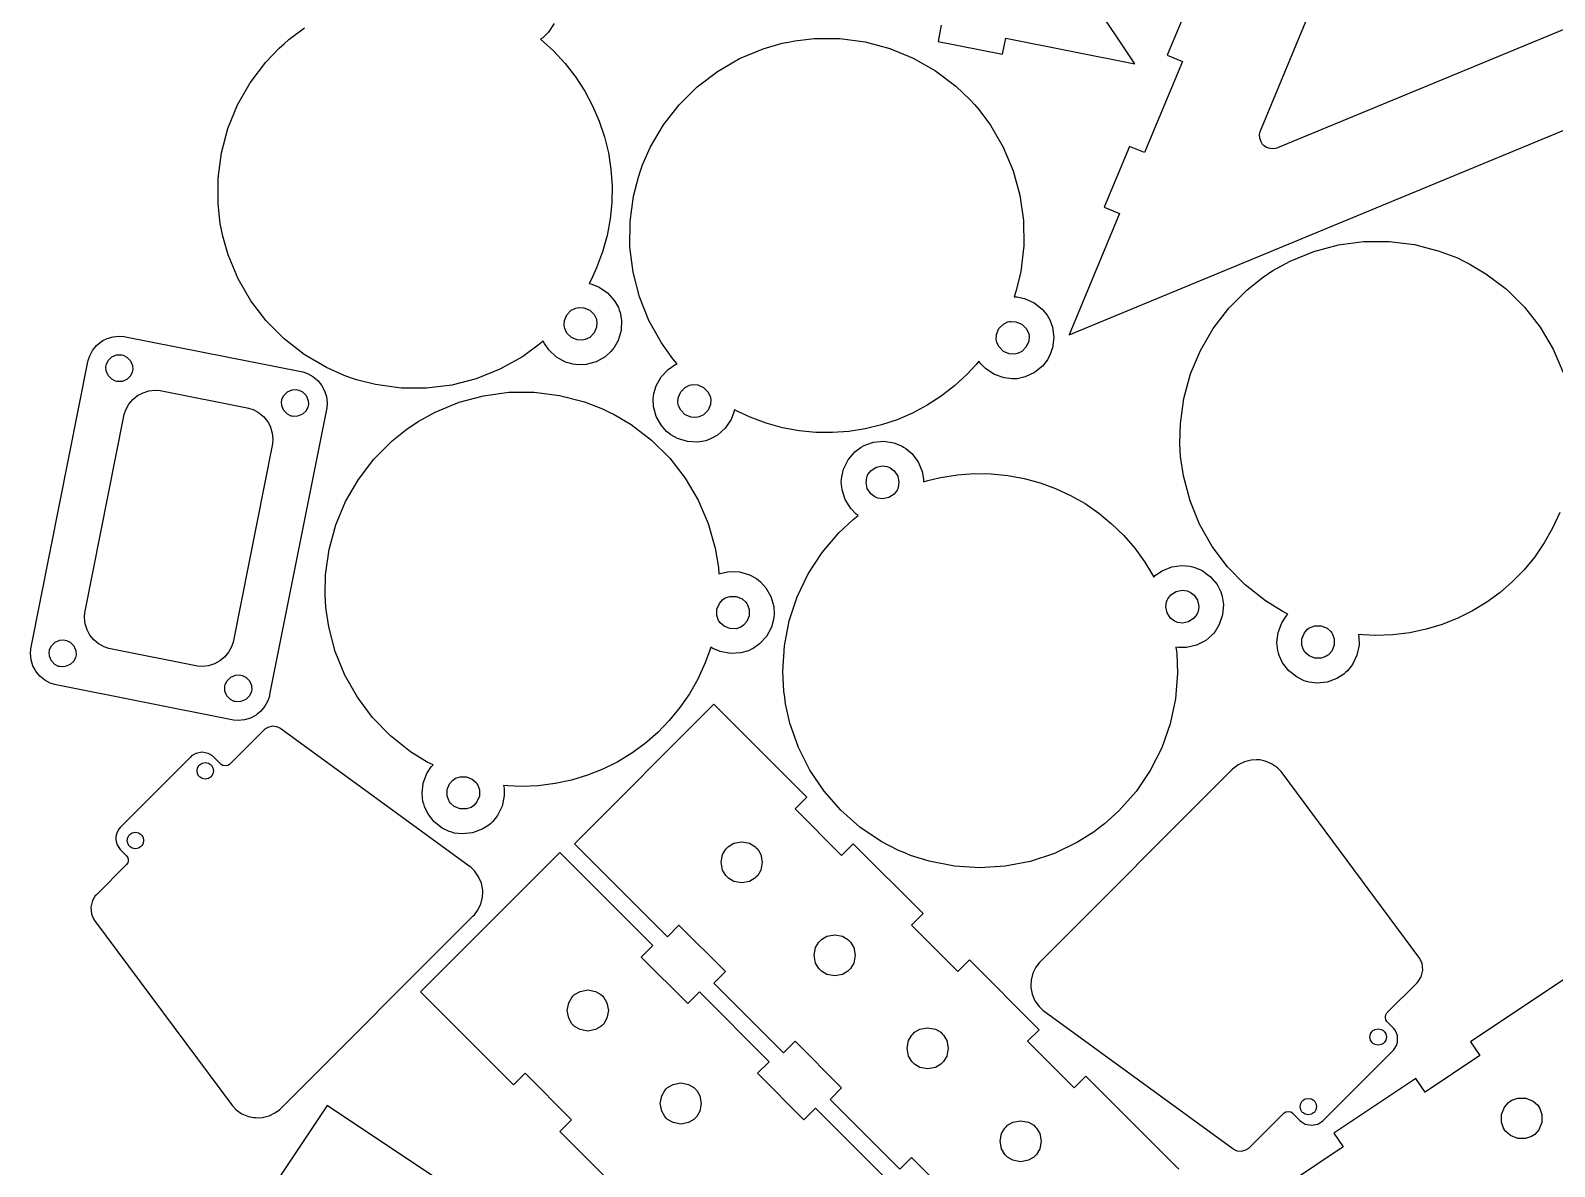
# Model space of a CAD drawing. Extents: x 0 to 47.2, y 0 to 95.3.
# Drawn here: x 0.05 to 23.23, y 19.17 to 36.45 of the extents above; entities that cross this region are included whole.
import ezdxf

# ---------------------------------------------------------------- set-up
doc = ezdxf.new("R2010")
doc.units = 0
doc.layers.get('0').update_dxf_attribs({"linetype": 'CONTINUOUS'})

msp = doc.modelspace()

# ---------------------------------------------------------------- linework, layer by layer
at = {"color": 0}
for points in [[(13.9011, 36.5333), (13.8523, 36.2881), (14.8331, 36.0931), (14.8818, 36.3382), (16.8435, 35.9481), (8.98643, 47.7068)], [(24.6581, 37.0044), (19.0174, 34.6681), (19.0039, 34.6625), (18.9599, 34.6538), (18.9018, 34.6567), (18.8471, 34.6761), (18.8097, 34.7011), (18.7994, 34.7114), (18.7892, 34.7218), (18.7642, 34.7592), (18.7447, 34.8139), (18.7418, 34.8718), (18.7506, 34.9158), (18.7561, 34.9293), (20.4082, 38.9179)], [(17.72, 37.0007), (17.3372, 36.0769), (17.5682, 35.9811), (16.9942, 34.5954), (16.7632, 34.691), (16.3806, 33.7671), (16.6115, 33.6715), (15.8461, 31.8238), (28.9118, 37.2357)], [(8.01047, 36.5575), (7.92378, 36.4264), (7.83768, 36.3421), (7.80512, 36.3194), (7.80512, 36.3194), (7.85601, 36.2774), (8.00146, 36.1422), (8.17904, 35.9511), (8.33763, 35.7476), (8.47694, 35.5331), (8.59668, 35.309), (8.69661, 35.0767), (8.77636, 34.8375), (8.83578, 34.5928), (8.87457, 34.344), (8.89236, 34.0924), (8.889, 33.8396), (8.8641, 33.5867), (8.81749, 33.3351), (8.74886, 33.0865), (8.65788, 32.8419), (8.57531, 32.6614), (8.54438, 32.6029), (8.58306, 32.5947), (8.69493, 32.5497), (8.82519, 32.4617), (8.92936, 32.344), (8.98844, 32.2389), (9.00174, 32.2017), (9.01497, 32.1643), (9.0356, 32.0456), (9.02929, 31.8885), (8.984, 31.7379), (8.92567, 31.6325), (8.90099, 31.6015), (8.87625, 31.5707), (8.78608, 31.4906), (8.64919, 31.4133), (8.49729, 31.3726), (8.37696, 31.3668), (8.33768, 31.3715), (8.29833, 31.3763), (8.18289, 31.4108), (8.04514, 31.4867), (7.93061, 31.5944), (7.86225, 31.6936), (7.84565, 31.7296), (7.77061, 31.6653), (7.5286, 31.4922), (7.18767, 31.301), (6.82769, 31.1567), (6.45356, 31.0603), (6.0701, 31.0126), (5.68229, 31.0149), (5.29492, 31.0678), (5.00629, 31.1399), (4.91297, 31.1722), (4.81961, 31.2044), (4.54801, 31.3261), (4.21078, 31.5237), (3.9044, 31.7617), (3.63232, 32.0358), (3.39762, 32.3428), (3.20372, 32.6786), (3.05376, 33.0397), (2.97038, 33.3254), (2.95111, 33.4222), (2.93181, 33.5192), (2.89958, 33.8149), (2.89996, 34.2058), (2.95057, 34.5903), (3.04992, 34.9637), (3.1964, 35.3212), (3.38835, 35.6582), (3.62429, 35.97), (3.82872, 36.1861), (3.90261, 36.2517), (3.97651, 36.3172), (4.2155, 36.4944)], [(23.3089, 29.1212), (23.2003, 28.884), (23.0729, 28.6597), (22.9281, 28.4489), (22.7669, 28.2525), (22.5906, 28.0713), (22.4, 27.906), (22.1967, 27.7575), (21.9817, 27.6265), (21.7561, 27.5138), (21.5211, 27.4201), (21.2781, 27.3463), (21.0279, 27.2932), (20.7718, 27.2614), (20.5111, 27.2518), (20.3126, 27.259), (20.2469, 27.2653), (20.254, 27.2264), (20.2553, 27.1058), (20.2237, 26.9518), (20.1549, 26.8104), (20.0804, 26.7157), (20.0511, 26.6892), (20.0217, 26.6626), (19.9199, 26.5981), (19.7724, 26.5439), (19.6158, 26.5281), (19.4961, 26.5415), (19.4581, 26.5526), (19.4201, 26.5636), (19.3117, 26.6163), (19.1879, 26.7132), (19.0922, 26.8379), (19.0407, 26.9469), (19.03, 26.985), (19.0194, 27.0231), (19.0071, 27.1431), (19.0244, 27.2993), (19.0801, 27.4463), (19.1457, 27.5474), (19.1726, 27.5765), (19.0844, 27.6212), (18.8319, 27.7786), (18.5247, 28.0204), (18.2538, 28.2978), (18.0214, 28.6065), (17.8307, 28.9425), (17.6843, 29.3017), (17.585, 29.6799), (17.5412, 29.9742), (17.5354, 30.0726), (17.5294, 30.1714), (17.5378, 30.4688), (17.5914, 30.856), (17.6939, 31.23), (17.8432, 31.5864), (18.0369, 31.9207), (18.2731, 32.2283), (18.5492, 32.505), (18.7811, 32.6914), (18.8633, 32.7462), (18.9454, 32.8011), (19.2064, 32.9442), (19.5676, 33.0935), (19.9422, 33.1937), (20.3253, 33.2449), (20.7117, 33.2464), (21.0964, 33.1979), (21.4747, 33.0993), (21.7526, 32.9932), (21.8415, 32.95), (21.9303, 32.9068), (22.1856, 32.7538), (22.4968, 32.5174), (22.7726, 32.2446), (23.01, 31.9399), (23.2064, 31.6071), (23.3589, 31.2506)], [(17.5117, 19.1342), (16.0975, 20.5485), (16.0975, 20.5485), (15.9207, 20.3717), (15.2136, 21.0788), (15.3904, 21.2556), (14.3297, 22.3163), (14.1529, 22.1394), (13.4459, 22.8465), (13.6226, 23.0233), (12.562, 24.084), (12.3851, 23.9072), (11.6781, 24.6143), (11.8548, 24.7911), (10.4407, 26.2053), (8.31928, 24.084), (9.73351, 22.6697), (9.91032, 22.8465), (10.6174, 22.1394), (10.4407, 21.9626), (11.5013, 20.9021), (11.6781, 21.0788), (12.3851, 20.3717), (12.2084, 20.1949), (13.269, 19.1342), (13.4459, 19.311), (14.1529, 18.6039)], [(13.0487, 19.001), (11.988, 20.0617), (11.8112, 19.8849), (11.1041, 20.5921), (11.2809, 20.7689), (10.2203, 21.8294), (10.0435, 21.6528), (9.33637, 22.3599), (9.51313, 22.5365), (8.0989, 23.9508), (5.9776, 21.8294), (7.39182, 20.4153), (7.56858, 20.5921), (8.27572, 19.8849), (8.0989, 19.7082), (9.15961, 18.6475)], [(23.6157, 22.1818), (21.9528, 21.0707), (21.9528, 21.0707), (22.0917, 20.8628), (21.2601, 20.3072), (21.1212, 20.515), (19.874, 19.6817), (20.0129, 19.4737), (19.1815, 18.9182)], [(6.22353, 18.9917), (4.5606, 20.1029), (2.89387, 17.6085)]]:
    msp.add_lwpolyline(points, dxfattribs=at)
for points in [[(14.4718, 31.4244), (14.4297, 31.3735), (14.2944, 31.2282), (14.1033, 31.0506), (13.8999, 30.8919), (13.6854, 30.7526), (13.4613, 30.6329), (13.2289, 30.5331), (12.9898, 30.4532), (12.7451, 30.3938), (12.4962, 30.355), (12.2447, 30.3372), (11.9918, 30.3406), (11.7389, 30.3654), (11.4875, 30.4121), (11.2388, 30.4807), (10.9943, 30.5717), (10.8136, 30.6543), (10.7553, 30.6851), (10.7469, 30.6465), (10.702, 30.5347), (10.614, 30.4044), (10.4962, 30.3001), (10.3912, 30.2411), (10.3539, 30.2279), (10.3166, 30.2146), (10.1979, 30.1939), (10.0408, 30.2003), (9.89025, 30.2456), (9.78472, 30.3039), (9.75385, 30.3286), (9.72293, 30.3533), (9.64285, 30.4435), (9.5656, 30.5804), (9.52496, 30.7322), (9.51904, 30.8526), (9.52382, 30.8919), (9.52854, 30.9313), (9.5631, 31.0467), (9.63894, 31.1844), (9.74669, 31.2989), (9.84592, 31.3674), (9.88189, 31.3839), (9.8176, 31.4589), (9.64453, 31.701), (9.45324, 32.0419), (9.30892, 32.4018), (9.21251, 32.7761), (9.16493, 33.1594), (9.16715, 33.5472), (9.22, 33.9346), (9.29226, 34.2232), (9.32454, 34.3165), (9.35682, 34.41), (9.47835, 34.6815), (9.67606, 35.0188), (9.9139, 35.3251), (10.1882, 35.5972), (10.4951, 35.8319), (10.8309, 36.0258), (11.192, 36.1758), (11.4776, 36.2592), (11.5745, 36.2785), (11.6713, 36.2978), (11.9671, 36.33), (12.3581, 36.3296), (12.7426, 36.279), (13.116, 36.1797), (13.4735, 36.0332), (13.8105, 35.8413), (14.1222, 35.6053), (14.3383, 35.4008), (14.404, 35.3269), (14.4694, 35.2531), (14.6467, 35.014), (14.8438, 34.6764), (14.9942, 34.3189), (15.0969, 33.9465), (15.1511, 33.564), (15.1556, 33.1761), (15.1093, 32.7879), (15.0421, 32.4981), (15.0114, 32.4042), (15.051, 32.4026), (15.1688, 32.3775), (15.3121, 32.3129), (15.4349, 32.2147), (15.511, 32.1212), (15.5304, 32.0867), (15.5499, 32.0522), (15.5904, 31.9388), (15.611, 31.7829), (15.5921, 31.6268), (15.5526, 31.5129), (15.5335, 31.4782), (15.5144, 31.4436), (15.4393, 31.3494), (15.3175, 31.2499), (15.1747, 31.1839), (15.0571, 31.1575), (15.0176, 31.1556), (14.9781, 31.1536), (14.8583, 31.1679), (14.7099, 31.2192), (14.5786, 31.3058), (14.4943, 31.3918), (14.4718, 31.4244)], [(8.46169, 31.7468), (8.43782, 31.7421), (8.36242, 31.7471), (8.27403, 31.784), (8.20594, 31.8515), (8.17247, 31.9193), (8.16775, 31.9432), (8.16297, 31.9671), (8.16797, 32.0424), (8.20503, 32.1308), (8.27251, 32.1989), (8.34028, 32.2324), (8.36415, 32.2371), (8.38797, 32.2419), (8.46337, 32.2368), (8.55181, 32.1999), (8.61985, 32.1324), (8.65338, 32.0646), (8.65815, 32.0407), (8.66287, 32.0168), (8.65782, 31.9415), (8.62076, 31.8531), (8.55328, 31.785), (8.48551, 31.7515), (8.46169, 31.7468)], [(14.7408, 31.731), (14.7361, 31.7549), (14.7411, 31.8303), (14.7782, 31.9186), (14.8457, 31.9867), (14.9135, 32.0201), (14.9372, 32.0249), (14.9611, 32.0297), (15.0365, 32.0247), (15.125, 31.9876), (15.1929, 31.9201), (15.2264, 31.8524), (15.2313, 31.8285), (15.236, 31.8047), (15.231, 31.7293), (15.1939, 31.6408), (15.1264, 31.5728), (15.0586, 31.5393), (15.0349, 31.5344), (15.011, 31.5297), (14.9356, 31.5349), (14.8471, 31.5719), (14.779, 31.6394), (14.7456, 31.7071), (14.7408, 31.731)], [(4.54704, 30.6907), (3.68397, 26.3518), (3.67931, 26.3283), (3.65597, 26.2599), (3.61106, 26.1758), (3.55072, 26.1022), (3.49631, 26.0544), (3.47646, 26.0411), (3.45654, 26.0279), (3.39165, 25.996), (3.30051, 25.9683), (3.20578, 25.959), (3.13357, 25.9638), (3.11014, 25.9683), (0.43848, 26.4997), (0.41498, 26.5044), (0.34646, 26.5278), (0.26253, 26.5726), (0.18891, 26.6331), (0.14117, 26.6874), (0.12793, 26.7072), (0.11464, 26.7272), (0.08263, 26.7921), (0.05501, 26.8832), (0.04563, 26.9779), (0.0504, 27.0501), (0.05507, 27.0736), (0.91813, 31.4126), (0.92274, 31.436), (0.94602, 31.5046), (0.99094, 31.5885), (1.05132, 31.6622), (1.10574, 31.7099), (1.12565, 31.7232), (1.14551, 31.7364), (1.21039, 31.7685), (1.30154, 31.796), (1.39626, 31.8054), (1.46847, 31.8007), (1.49197, 31.796), (4.16363, 31.2646), (4.18772, 31.2599), (4.25814, 31.2357), (4.34239, 31.19), (4.41493, 31.1296), (4.47412, 31.0571), (4.5185, 30.9746), (4.54644, 30.8846), (4.55647, 30.7892), (4.55181, 30.7149), (4.54704, 30.6907)], [(1.43674, 31.5185), (1.45628, 31.5146), (1.51183, 31.4871), (1.56717, 31.4313), (1.59754, 31.3589), (1.60167, 31.2969), (1.59782, 31.2774), (1.59392, 31.2579), (1.5664, 31.2024), (1.51064, 31.1469), (1.43815, 31.1165), (1.3763, 31.1125), (1.35677, 31.1164), (1.33718, 31.1203), (1.28163, 31.1478), (1.22629, 31.2035), (1.19591, 31.276), (1.19179, 31.3378), (1.19569, 31.3574), (1.19954, 31.3769), (1.22705, 31.4325), (1.28282, 31.4879), (1.35531, 31.5182), (1.41715, 31.5224), (1.43674, 31.5185)], [(9.89908, 30.7679), (9.89432, 30.7917), (9.89931, 30.8671), (9.93636, 30.9556), (10.0038, 31.0236), (10.0716, 31.0571), (10.0955, 31.0618), (10.1193, 31.0667), (10.1947, 31.0615), (10.2832, 31.0246), (10.3512, 30.9571), (10.3847, 30.8893), (10.3895, 30.8654), (10.3942, 30.8415), (10.3892, 30.7661), (10.3521, 30.6778), (10.2846, 30.6097), (10.2168, 30.5763), (10.193, 30.5714), (10.1692, 30.5667), (10.0938, 30.5717), (10.0054, 30.6088), (9.93728, 30.6762), (9.90381, 30.744), (9.89908, 30.7679)], [(0.87815, 27.6236), (1.4681, 30.5894), (1.47287, 30.6136), (1.49701, 30.684), (1.54275, 30.7683), (1.60308, 30.8408), (1.67562, 30.9), (1.75808, 30.9444), (1.84814, 30.9724), (1.94353, 30.9824), (2.01779, 30.9776), (2.04194, 30.9729), (3.3405, 30.7146), (3.36393, 30.71), (3.43246, 30.6867), (3.51639, 30.6418), (3.59, 30.5814), (3.63775, 30.5271), (3.65104, 30.5071), (3.66428, 30.4872), (3.69629, 30.4224), (3.7239, 30.3311), (3.73329, 30.2364), (3.72857, 30.1642), (3.7239, 30.1407), (3.13396, 27.1749), (3.12912, 27.1508), (3.10504, 27.0804), (3.05925, 26.9961), (2.99897, 26.9236), (2.92643, 26.8643), (2.84397, 26.82), (2.7539, 26.7921), (2.65853, 26.7819), (2.58425, 26.7867), (2.56017, 26.7914), (1.26161, 27.0497), (1.23747, 27.0546), (1.16705, 27.0786), (1.08274, 27.1244), (1.0102, 27.1847), (0.95101, 27.2572), (0.90663, 27.3397), (0.87869, 27.4299), (0.86865, 27.5253), (0.87332, 27.5994), (0.87815, 27.6236)], [(4.1084, 30.9871), (4.12793, 30.9832), (4.18349, 30.9557), (4.23882, 30.8999), (4.26921, 30.8274), (4.27333, 30.7656), (4.26947, 30.746), (4.26557, 30.7264), (4.23807, 30.6708), (4.18229, 30.6156), (4.10981, 30.5851), (4.04796, 30.5811), (4.02843, 30.5849), (4.00885, 30.5887), (3.95329, 30.6164), (3.89794, 30.6721), (3.86757, 30.7446), (3.86344, 30.8064), (3.86735, 30.826), (3.87121, 30.8456), (3.89871, 30.9011), (3.95449, 30.9564), (4.02696, 30.9868), (4.08882, 30.991), (4.1084, 30.9871)], [(10.3943, 27.0754), (10.3748, 27.0122), (10.3055, 26.8261), (10.1969, 26.589), (10.0697, 26.3646), (9.92481, 26.1537), (9.76357, 25.9574), (9.58713, 25.7763), (9.39671, 25.6108), (9.19336, 25.4624), (8.97831, 25.3314), (8.75271, 25.2186), (8.51779, 25.125), (8.27468, 25.0512), (8.02453, 24.9981), (7.7685, 24.9662), (7.50776, 24.9568), (7.30931, 24.964), (7.24354, 24.9701), (7.25065, 24.9313), (7.2519, 24.8107), (7.22043, 24.6567), (7.15153, 24.5154), (7.0771, 24.4207), (7.04775, 24.394), (7.01833, 24.3675), (6.91656, 24.3031), (6.76899, 24.2488), (6.61257, 24.2331), (6.49278, 24.2465), (6.45481, 24.2575), (6.41678, 24.2685), (6.30832, 24.3213), (6.18451, 24.4181), (6.08886, 24.5429), (6.03728, 24.6518), (6.02669, 24.6899), (6.01606, 24.7281), (6.00375, 24.8479), (6.02111, 25.0042), (6.07682, 25.1513), (6.14236, 25.2524), (6.16922, 25.2815), (6.08111, 25.3261), (5.82861, 25.4836), (5.52138, 25.7254), (5.25032, 26.0028), (5.01807, 26.3115), (4.82736, 26.6475), (4.68099, 27.0067), (4.5816, 27.3847), (4.53787, 27.679), (4.53201, 27.7776), (4.5261, 27.8762), (4.53444, 28.1736), (4.588, 28.561), (4.69054, 28.935), (4.83979, 29.2914), (5.03358, 29.6256), (5.26969, 29.9333), (5.54585, 30.21), (5.77783, 30.3964), (5.85997, 30.4511), (5.94206, 30.5061), (6.20301, 30.649), (6.56429, 30.7983), (6.93892, 30.8987), (7.32189, 30.9499), (7.70828, 30.9514), (8.09304, 30.9029), (8.47136, 30.8042), (8.74929, 30.6981), (8.83817, 30.6549), (8.92697, 30.6118), (9.18212, 30.4588), (9.49343, 30.2222), (9.76921, 29.9496), (10.0067, 29.6447), (10.2031, 29.3119), (10.3556, 28.9554), (10.4614, 28.5792), (10.5102, 28.2856), (10.5178, 28.1871), (10.5549, 28.2007), (10.6734, 28.2226), (10.8306, 28.2178), (10.9816, 28.174), (11.0877, 28.1168), (11.1189, 28.0924), (11.15, 28.0679), (11.2309, 27.9786), (11.3096, 27.8425), (11.3518, 27.6911), (11.3589, 27.5708), (11.3545, 27.5314), (11.3502, 27.4921), (11.3168, 27.3762), (11.2423, 27.2378), (11.1357, 27.1222), (11.0372, 27.0528), (11.0015, 27.0358), (10.9657, 27.0189), (10.8496, 26.9864), (10.6927, 26.9768), (10.5384, 27.0067), (10.4275, 27.054), (10.3943, 27.0754)], [(13.6312, 29.5899), (13.6944, 29.6089), (13.8877, 29.6547), (14.1453, 29.6962), (14.4025, 29.715), (14.6583, 29.7117), (14.9112, 29.6867), (15.1599, 29.6407), (15.4031, 29.5742), (15.6396, 29.4876), (15.8679, 29.3815), (16.0871, 29.2567), (16.2954, 29.1133), (16.4918, 28.9521), (16.675, 28.7736), (16.8436, 28.5785), (16.9964, 28.3669), (17.1007, 28.1979), (17.1321, 28.1397), (17.1604, 28.1674), (17.26, 28.2354), (17.4056, 28.2949), (17.5613, 28.316), (17.6815, 28.3068), (17.7199, 28.2971), (17.7582, 28.2874), (17.8685, 28.2386), (17.9956, 28.146), (18.0956, 28.0247), (18.1508, 27.9176), (18.1629, 27.8799), (18.1749, 27.8422), (18.1913, 27.7228), (18.1794, 27.566), (18.1289, 27.4172), (18.0669, 27.3137), (18.0411, 27.2838), (18.0154, 27.2538), (17.9225, 27.1768), (17.7829, 27.1044), (17.6297, 27.0692), (17.5092, 27.0675), (17.4701, 27.0736), (17.4819, 26.9756), (17.4914, 26.6781), (17.461, 26.2883), (17.381, 25.9089), (17.2532, 25.5442), (17.0797, 25.199), (16.8625, 24.8778), (16.6033, 24.5851), (16.3829, 24.3851), (16.3043, 24.3254), (16.2256, 24.2658), (15.9736, 24.1075), (15.6218, 23.9369), (15.2539, 23.8144), (14.8746, 23.7406), (14.489, 23.716), (14.1021, 23.7413), (13.7185, 23.8172), (13.4347, 23.9065), (13.3435, 23.9443), (13.2522, 23.9821), (12.9883, 24.1196), (12.6635, 24.3371), (12.3719, 24.5929), (12.1166, 24.8829), (11.9007, 25.2033), (11.7272, 25.5501), (11.5991, 25.9194), (11.5329, 26.2096), (11.5195, 26.3074), (11.506, 26.4053), (11.4915, 26.7025), (11.5152, 27.0926), (11.5887, 27.4735), (11.7102, 27.8403), (11.8777, 28.1885), (12.0895, 28.5133), (12.3436, 28.8104), (12.5605, 29.014), (12.6382, 29.075), (12.6062, 29.0983), (12.5222, 29.1847), (12.4389, 29.3181), (12.3914, 29.4679), (12.38, 29.5879), (12.383, 29.6274), (12.386, 29.6669), (12.4153, 29.7837), (12.4849, 29.9249), (12.5873, 30.044), (12.6834, 30.1168), (12.7185, 30.135), (12.7536, 30.1532), (12.8685, 30.1899), (13.025, 30.2049), (13.1803, 30.1806), (13.2928, 30.1371), (13.3268, 30.1168), (13.3607, 30.0965), (13.4523, 30.0181), (13.5474, 29.8929), (13.6083, 29.7479), (13.6305, 29.6294), (13.6312, 29.5899)], [(13.2372, 29.4844), (13.2279, 29.4621), (13.1818, 29.4021), (13.1019, 29.3492), (13.008, 29.3301), (12.9331, 29.3399), (12.9106, 29.3492), (12.8881, 29.3585), (12.8282, 29.4046), (12.7753, 29.4846), (12.7562, 29.5785), (12.7659, 29.6533), (12.7753, 29.6758), (12.7846, 29.6983), (12.8307, 29.7582), (12.9106, 29.8111), (13.0045, 29.8303), (13.0794, 29.8204), (13.1019, 29.8111), (13.1244, 29.8018), (13.1843, 29.7557), (13.2372, 29.6758), (13.2563, 29.5819), (13.2465, 29.5069), (13.2372, 29.4844)], [(10.5255, 27.4615), (10.512, 27.4818), (10.4877, 27.5533), (10.4882, 27.6493), (10.5245, 27.7379), (10.5743, 27.7947), (10.5945, 27.8083), (10.6147, 27.8218), (10.6863, 27.846), (10.7821, 27.8457), (10.8708, 27.8093), (10.9277, 27.7596), (10.9413, 27.7393), (10.9548, 27.7192), (10.9789, 27.6475), (10.9786, 27.5517), (10.9423, 27.4631), (10.8925, 27.4061), (10.8723, 27.3926), (10.8521, 27.379), (10.7804, 27.3549), (10.6846, 27.3553), (10.5959, 27.3915), (10.539, 27.4414), (10.5255, 27.4615)], [(17.7981, 27.5953), (17.7888, 27.5729), (17.7426, 27.5129), (17.6628, 27.4601), (17.5689, 27.441), (17.4939, 27.4507), (17.4715, 27.46), (17.4489, 27.4693), (17.389, 27.5154), (17.3361, 27.5954), (17.3171, 27.6893), (17.3268, 27.7642), (17.3361, 27.7867), (17.3454, 27.8092), (17.3915, 27.869), (17.4714, 27.9219), (17.5653, 27.9411), (17.6403, 27.9313), (17.6628, 27.9219), (17.6853, 27.9126), (17.7451, 27.8665), (17.7981, 27.7867), (17.8171, 27.6928), (17.8074, 27.6178), (17.7981, 27.5953)], [(19.4242, 27.0139), (19.4107, 27.0342), (19.3864, 27.1058), (19.3868, 27.2017), (19.4231, 27.2904), (19.4729, 27.3472), (19.4932, 27.3607), (19.5133, 27.3743), (19.585, 27.3985), (19.6808, 27.3981), (19.7696, 27.3618), (19.8264, 27.3119), (19.84, 27.2918), (19.8535, 27.2715), (19.8776, 27.2), (19.8772, 27.1042), (19.841, 27.0154), (19.7911, 26.9585), (19.771, 26.945), (19.7507, 26.9315), (19.679, 26.9072), (19.5833, 26.9076), (19.4946, 26.9439), (19.4378, 26.9938), (19.4242, 27.0139)], [(0.57368, 27.1794), (0.59321, 27.1756), (0.64876, 27.1481), (0.7041, 27.0922), (0.73448, 27.0199), (0.73861, 26.9579), (0.73475, 26.9383), (0.73085, 26.9189), (0.70334, 26.8633), (0.64757, 26.8079), (0.57509, 26.7775), (0.51324, 26.7735), (0.49371, 26.7774), (0.47412, 26.7813), (0.41857, 26.8087), (0.36323, 26.8646), (0.33284, 26.9369), (0.32872, 26.9989), (0.33263, 27.0183), (0.33648, 27.0379), (0.36399, 27.0935), (0.41976, 27.1489), (0.49224, 27.1793), (0.55409, 27.1833), (0.57368, 27.1794)], [(3.24533, 26.6481), (3.26486, 26.6442), (3.32042, 26.6167), (3.37576, 26.5608), (3.40614, 26.4883), (3.41026, 26.4265), (3.40642, 26.4069), (3.4025, 26.3874), (3.375, 26.3318), (3.31922, 26.2765), (3.24675, 26.2461), (3.1849, 26.2421), (3.16536, 26.2458), (3.14578, 26.2497), (3.09022, 26.2772), (3.03489, 26.3331), (3.0045, 26.4056), (3.00037, 26.4674), (3.00429, 26.4869), (3.00814, 26.5065), (3.03564, 26.5621), (3.09142, 26.6174), (3.1639, 26.6478), (3.22575, 26.6519), (3.24533, 26.6481)], [(3.59603, 25.8118), (3.08062, 25.2964), (3.07374, 25.2896), (3.04753, 25.2744), (3.00988, 25.2671), (2.97222, 25.2744), (2.94601, 25.2896), (2.93918, 25.2964), (2.83311, 25.4025), (2.81592, 25.4197), (2.75037, 25.4575), (2.65636, 25.4757), (2.56228, 25.4575), (2.49681, 25.4197), (2.4796, 25.4025), (1.41889, 24.3418), (1.41021, 24.3332), (1.38764, 24.3039), (1.36469, 24.2608), (1.35053, 24.2142), (1.3457, 24.1774), (1.3457, 24.1651), (1.3457, 24.1529), (1.35053, 24.1161), (1.36469, 24.0694), (1.38764, 24.0264), (1.41021, 23.9969), (1.41889, 23.9883), (1.50347, 23.9037), (1.50814, 23.899), (1.52512, 23.8712), (1.53276, 23.8426), (1.53276, 23.8331), (1.53276, 23.8235), (1.52512, 23.7947), (1.50814, 23.7671), (1.50347, 23.7624), (1.05024, 23.309), (1.03147, 23.2904), (0.98888, 23.2204), (0.96316, 23.1189), (0.9738, 23.0147), (1.00575, 22.9393), (1.02159, 22.9181), (3.10221, 20.1179), (3.11817, 20.0964), (3.1754, 20.0389), (3.26275, 19.9779), (3.361, 19.9368), (3.44026, 19.9194), (3.46701, 19.9174), (3.49365, 19.9154), (3.5746, 19.9211), (3.67785, 19.9475), (3.77317, 19.995), (3.83817, 20.0436), (3.8571, 20.0625), (6.77951, 22.9849), (6.7985, 23.004), (6.84728, 23.0693), (6.89492, 23.1653), (6.92106, 23.2692), (6.92649, 23.3504), (6.92443, 23.3772), (6.92231, 23.4042), (6.90435, 23.4837), (6.86247, 23.5822), (6.80057, 23.6696), (6.74224, 23.7267), (6.72054, 23.7425), (3.85525, 25.8321), (3.84104, 25.8424), (3.79096, 25.8632), (3.7219, 25.8699), (3.65468, 25.8526), (3.60846, 25.8243), (3.59603, 25.8118)], [(2.61578, 25.1039), (2.60715, 25.1126), (2.58826, 25.1453), (2.57915, 25.1924), (2.58826, 25.2394), (2.60715, 25.2721), (2.61578, 25.2807), (2.62435, 25.2893), (2.65713, 25.3082), (2.70415, 25.3174), (2.75119, 25.3082), (2.7839, 25.2893), (2.79254, 25.2807), (2.80111, 25.2721), (2.81999, 25.2394), (2.82915, 25.1924), (2.81999, 25.1453), (2.80111, 25.1126), (2.79254, 25.1039), (2.7839, 25.0954), (2.75119, 25.0765), (2.70415, 25.0674), (2.65713, 25.0765), (2.62435, 25.0954), (2.61578, 25.1039)], [(18.5924, 19.4662), (19.1078, 19.9815), (19.1146, 19.9885), (19.1408, 20.0035), (19.1783, 20.0108), (19.216, 20.0035), (19.2422, 19.9885), (19.2492, 19.9815), (19.3551, 19.8756), (19.3724, 19.8583), (19.4379, 19.8207), (19.5319, 19.8024), (19.626, 19.8207), (19.6915, 19.8583), (19.7088, 19.8756), (20.7694, 20.9361), (20.7781, 20.9449), (20.8006, 20.9743), (20.8236, 21.0174), (20.8378, 21.064), (20.8426, 21.1007), (20.8426, 21.1129), (20.8426, 21.1253), (20.8378, 21.1619), (20.8236, 21.2086), (20.8006, 21.2517), (20.7781, 21.2811), (20.7694, 21.2897), (20.6849, 21.3743), (20.6801, 21.379), (20.6632, 21.4068), (20.6556, 21.4354), (20.6556, 21.445), (20.6556, 21.4546), (20.6632, 21.4833), (20.6801, 21.5111), (20.6849, 21.5157), (21.1381, 21.969), (21.1568, 21.9878), (21.1994, 22.0576), (21.2251, 22.1592), (21.2144, 22.2633), (21.1825, 22.3388), (21.1668, 22.36), (19.0861, 25.1601), (19.0701, 25.1817), (19.0129, 25.2392), (18.9256, 25.3001), (18.8274, 25.3412), (18.7481, 25.3586), (18.7214, 25.3606), (18.6946, 25.3625), (18.6136, 25.3569), (18.5104, 25.3306), (18.4151, 25.2831), (18.3501, 25.2344), (18.3312, 25.2156), (15.4089, 22.2931), (15.3899, 22.274), (15.341, 22.2088), (15.2933, 22.1129), (15.2672, 22.009), (15.2618, 21.9276), (15.2639, 21.9008), (15.266, 21.874), (15.2839, 21.7944), (15.3258, 21.6958), (15.3876, 21.6085), (15.446, 21.5514), (15.4678, 21.5356), (18.3331, 19.446), (18.3472, 19.4357), (18.3974, 19.415), (18.4664, 19.4082), (18.5336, 19.4256), (18.5799, 19.4538), (18.5924, 19.4662)], [(6.42085, 24.7189), (6.40733, 24.7392), (6.38308, 24.8108), (6.38351, 24.9065), (6.41982, 24.9953), (6.46962, 25.0521), (6.48986, 25.0657), (6.51004, 25.0792), (6.58165, 25.1035), (6.67746, 25.1031), (6.76617, 25.0667), (6.82303, 25.0169), (6.83658, 24.9967), (6.8501, 24.9765), (6.87429, 24.9049), (6.87392, 24.809), (6.83762, 24.7203), (6.78782, 24.6635), (6.76764, 24.6499), (6.7474, 24.6364), (6.67578, 24.6122), (6.57992, 24.6126), (6.49121, 24.6489), (6.43435, 24.6988), (6.42085, 24.7189)], [(1.5536, 24.0449), (1.54497, 24.0535), (1.5261, 24.0862), (1.51699, 24.1332), (1.5261, 24.1803), (1.54497, 24.2131), (1.5536, 24.2217), (1.56218, 24.2303), (1.59494, 24.249), (1.64199, 24.2582), (1.68896, 24.249), (1.72174, 24.2303), (1.73036, 24.2217), (1.73893, 24.2131), (1.75782, 24.1803), (1.76699, 24.1332), (1.75782, 24.0862), (1.73893, 24.0535), (1.73036, 24.0449), (1.72174, 24.0362), (1.68896, 24.0174), (1.64199, 24.0082), (1.59494, 24.0174), (1.56218, 24.0362), (1.5536, 24.0449)], [(11.0862, 23.5799), (11.0647, 23.5583), (10.9826, 23.5111), (10.8649, 23.4882), (10.7471, 23.5111), (10.665, 23.5583), (10.6436, 23.5799), (10.622, 23.6014), (10.5748, 23.6833), (10.5519, 23.8011), (10.5748, 23.9189), (10.622, 24.001), (10.6436, 24.0225), (10.6651, 24.044), (10.7471, 24.0912), (10.8649, 24.1142), (10.9826, 24.0912), (11.0647, 24.044), (11.0862, 24.0225), (11.1077, 24.001), (11.1549, 23.9189), (11.1778, 23.8011), (11.1549, 23.6833), (11.1078, 23.6014), (11.0862, 23.5799)], [(12.5004, 22.1656), (12.4789, 22.144), (12.3969, 22.0968), (12.2791, 22.0739), (12.1613, 22.0968), (12.0793, 22.1442), (12.0578, 22.1656), (12.0362, 22.1871), (11.989, 22.2692), (11.9661, 22.3869), (11.989, 22.5047), (12.0362, 22.5867), (12.0578, 22.6082), (12.0793, 22.6297), (12.1613, 22.6771), (12.2791, 22.6999), (12.3969, 22.6771), (12.4789, 22.6297), (12.5004, 22.6082), (12.5219, 22.5868), (12.5692, 22.5047), (12.5921, 22.3869), (12.5692, 22.2692), (12.522, 22.1871), (12.5004, 22.1656)], [(8.74451, 21.3253), (8.72299, 21.3038), (8.64094, 21.2565), (8.52317, 21.2336), (8.40539, 21.2565), (8.32335, 21.3039), (8.30186, 21.3253), (8.28033, 21.3468), (8.23307, 21.4289), (8.21018, 21.5467), (8.23307, 21.6644), (8.28033, 21.7464), (8.30186, 21.7679), (8.3234, 21.7894), (8.40539, 21.8368), (8.52317, 21.8596), (8.64094, 21.8368), (8.72299, 21.7894), (8.74451, 21.7679), (8.766, 21.7465), (8.81326, 21.6644), (8.83615, 21.5467), (8.81326, 21.4289), (8.76606, 21.3468), (8.74451, 21.3253)], [(13.9147, 20.7514), (13.8931, 20.7299), (13.8111, 20.6826), (13.6933, 20.6597), (13.5755, 20.6826), (13.4935, 20.7299), (13.472, 20.7514), (13.4505, 20.7729), (13.4032, 20.8549), (13.3803, 20.9728), (13.4032, 21.0906), (13.4505, 21.1725), (13.472, 21.194), (13.4935, 21.2156), (13.5755, 21.2628), (13.6933, 21.2857), (13.8111, 21.2628), (13.8931, 21.2156), (13.9147, 21.194), (13.9361, 21.1725), (13.9833, 21.0906), (14.0063, 20.9728), (13.9833, 20.8549), (13.9362, 20.7729), (13.9147, 20.7514)], [(20.6347, 21.2332), (20.6433, 21.2246), (20.6622, 21.1918), (20.6714, 21.1449), (20.6622, 21.0978), (20.6433, 21.065), (20.6347, 21.0564), (20.6261, 21.0479), (20.5933, 21.029), (20.5464, 21.0199), (20.4993, 21.029), (20.4665, 21.0479), (20.4579, 21.0564), (20.4493, 21.065), (20.4304, 21.0978), (20.4214, 21.1449), (20.4304, 21.1918), (20.4493, 21.2246), (20.4579, 21.2332), (20.4665, 21.2418), (20.4993, 21.2607), (20.5464, 21.2699), (20.5933, 21.2607), (20.6261, 21.2418), (20.6347, 21.2332)], [(10.1587, 19.9111), (10.1372, 19.8896), (10.0552, 19.8424), (9.93739, 19.8194), (9.81961, 19.8424), (9.73757, 19.8896), (9.7161, 19.9111), (9.69456, 19.9326), (9.64729, 20.0146), (9.6244, 20.1325), (9.64729, 20.2503), (9.69456, 20.3322), (9.7161, 20.3537), (9.73763, 20.3753), (9.81961, 20.4225), (9.93739, 20.4454), (10.0552, 20.4225), (10.1372, 20.3753), (10.1587, 20.3537), (10.1802, 20.3322), (10.2275, 20.2503), (10.2504, 20.1325), (10.2275, 20.0146), (10.1803, 19.9326), (10.1587, 19.9111)], [(19.5725, 20.174), (19.5811, 20.1654), (19.6, 20.1326), (19.6092, 20.0857), (19.6, 20.0388), (19.5811, 20.006), (19.5725, 19.9972), (19.5639, 19.9887), (19.5313, 19.9699), (19.4842, 19.9607), (19.4371, 19.9699), (19.4043, 19.9887), (19.3958, 19.9972), (19.3872, 20.006), (19.3683, 20.0388), (19.3592, 20.0857), (19.3683, 20.1326), (19.3872, 20.1654), (19.3958, 20.174), (19.4043, 20.1826), (19.4371, 20.2015), (19.4842, 20.2107), (19.5313, 20.2015), (19.5639, 20.1826), (19.5725, 20.174)], [(22.9908, 20.0804), (23.0076, 20.0551), (23.0379, 19.9656), (23.0375, 19.8456), (22.9921, 19.7344), (22.9297, 19.6632), (22.9044, 19.6464), (22.879, 19.6294), (22.7894, 19.5992), (22.6694, 19.5996), (22.5583, 19.645), (22.4871, 19.7074), (22.4703, 19.7326), (22.4533, 19.7579), (22.4231, 19.8476), (22.4235, 19.9676), (22.469, 20.0788), (22.5313, 20.15), (22.5567, 20.1668), (22.5819, 20.1837), (22.6715, 20.214), (22.7915, 20.2136), (22.9026, 20.1682), (22.9739, 20.1058), (22.9908, 20.0804)], [(15.3289, 19.3372), (15.3074, 19.3157), (15.2253, 19.2685), (15.1075, 19.2456), (14.9897, 19.2685), (14.9078, 19.3157), (14.8863, 19.3372), (14.8647, 19.3587), (14.8175, 19.4407), (14.7946, 19.5585), (14.8175, 19.6764), (14.8647, 19.7583), (14.8863, 19.7799), (14.9078, 19.8014), (14.9897, 19.8486), (15.1075, 19.8715), (15.2253, 19.8486), (15.3074, 19.8014), (15.3289, 19.7799), (15.3503, 19.7583), (15.3976, 19.6764), (15.4206, 19.5585), (15.3976, 19.4407), (15.3504, 19.3587), (15.3289, 19.3372)]]:
    msp.add_lwpolyline(points, close=True, dxfattribs=at)

doc.saveas('drawing.dxf')
